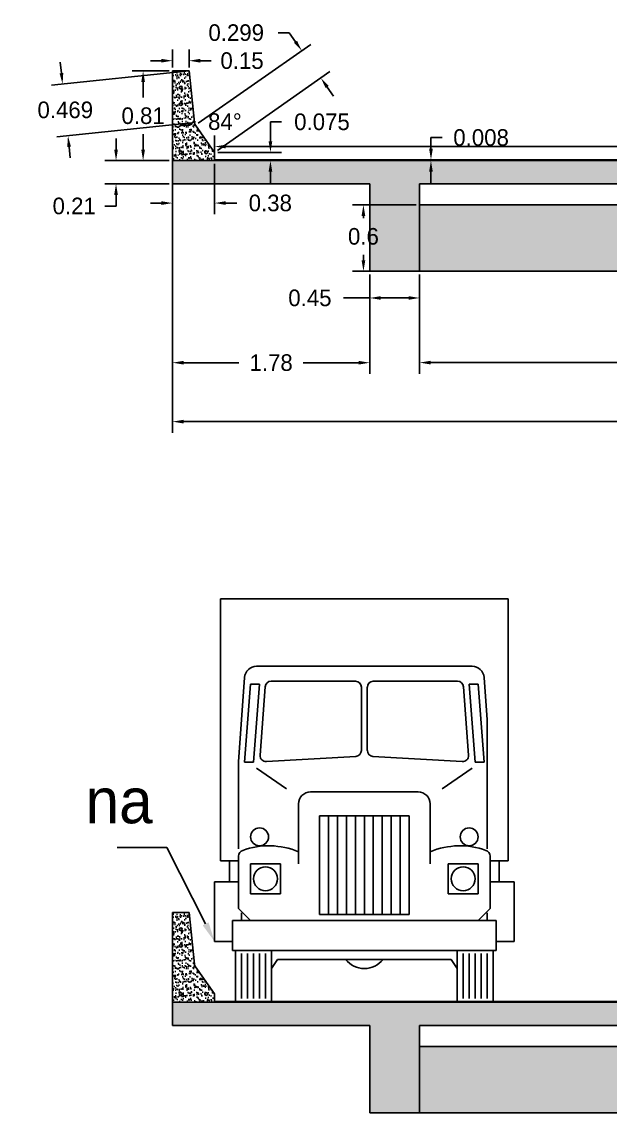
# Model space of a CAD drawing. Header units: metres. Extents: x 248.2 to 317, y 135.1 to 155.7.
# Drawn here: x 253.72 to 259.03, y 135.09 to 144.95 of the extents above; entities that cross this region are included whole.
import ezdxf
from ezdxf import colors
from ezdxf.entities.mleader import LeaderData, LeaderLine
from ezdxf.math import Vec2, Vec3

# ---------------------------------------------------------------- set-up
doc = ezdxf.new("R2010")
doc.units = ezdxf.units.M
doc.header["$LTSCALE"] = 0.001
for name, color, linetype in [('BARREIRA', 5, 'Continuous'), ('carro', 9, 'Continuous'), ('COTAS', 30, 'Continuous'), ('LONG. E TAB.', 3, 'Continuous'), ('P.F.L.', 1, 'Continuous'), ('PAVIMENTO', 250, 'Continuous'), ('Transversina', 205, 'Continuous')]:
    doc.layers.add(name, color=color, linetype=linetype)
doc.styles.add('Annotative', font='txt')
doc.dimstyles.new('Annotative', dxfattribs={"dimtxt": 0.15, "dimasz": 0.1, "dimexe": 0.1, "dimexo": 0.03, "dimgap": 0.09, "dimtad": 0, "dimtih": 1, "dimtoh": 1, "dimdec": 3, "dimzin": 0, "dimdsep": 46, "dimtxsty": 'Standard', "dimcen": 0.09, "dimadec": 0, "dimazin": 0, "dimtfac": 1, "dimtdec": 3, "dimtofl": 0, "dimtmove": 0, "dimatfit": 3, "dimfxl": 1, "dimtolj": 1, "dimtzin": 0, "dimarcsym": 1})
pattern_1 = [(50, (0, -7.6006), (0.18218467, -0.015939086), [0.01905, -0.20955]), (355, (0, -7.6006), (-0.03524342, 0.19105685), [0.01524, -0.16764058]), (100.451445, (0.01518, -7.60192), (0.14694125, 0.17511775), [0.01619001, -0.17809024]), (46.1842, (0, -7.5498), (0.27107904, -0.04204233), [0.028575, -0.314325]), (96.63556, (0.0226, -7.5533), (0.23740413, 0.24742612), [0.02428502, -0.2671356]), (351.18415, (0, -7.5498), (0.23740413, 0.24742612), [0.02285997, -0.25145973]), (21, (0.0254, -7.5625), (0.15161439, -0.1022652), [0.01905, -0.20955]), (326, (0.0254, -7.5625), (0.06180203, 0.18418797), [0.01524, -0.16764]), (71.451445, (0.03803, -7.57102), (0.21341642, 0.08192277), [0.01619001, -0.17808994]), (37.5, (0, -7.600596), (0.003088603, 0.084555039), [0, -0.165608, 0, -0.17018, 0, -0.168275]), (7.5, (0, -7.6006), (0.066819663, 0.100180575), [0, -0.097028, 0, -0.161798, 0, -0.064135]), (327.5, (-0.05664, -7.600596), (0.135590595, -0.005728744), [0, -0.0635, 0, -0.19812, 0, -0.26289]), (317.5, (-0.08204, -7.6006), (0.14812918, 0.02542649), [0, -0.08255, 0, -0.131572, 0, -0.18669])]

# ---------------------------------------------------------------- blocks, each defined once
blk = doc.blocks.new('*D7')
at = {"layer": 'COTAS', "color": 0, "lineweight": -2, "ltscale": 80, "transparency": 16777216}
for p, q in [((255.0806, 143.4558), (255.0806, 141.2388)), ((264.0806, 143.4458), (264.0806, 141.2388)), ((255.1806, 141.3388), (259.4406, 141.3388)), ((263.9806, 141.3388), (259.7206, 141.3388))]:
    blk.add_line(p, q, dxfattribs=at)
at = {"layer": 'COTAS', "color": 0, "ltscale": 80, "transparency": 16777216}
for points in [[(255.1806, 141.3554), (255.1806, 141.3221), (255.0806, 141.3388)], [(263.9806, 141.3554), (263.9806, 141.3221), (264.0806, 141.3388)]]:
    blk.add_solid(points, dxfattribs=at)
at = {"layer": 'Defpoints', "color": 0, "ltscale": 80, "transparency": 16777216}
for p in [(255.0806, 143.4858), (264.0806, 143.4758), (264.0806, 141.3388)]:
    blk.add_point(p, dxfattribs=at)
at = {"layer": 'COTAS', "color": 0, "ltscale": 80, "transparency": 16777216, "insert": (259.5806, 141.3388), "char_height": 0.15, "attachment_point": 5}
blk.add_mtext('\\A1;9', dxfattribs=at)
blk = doc.blocks.new('*D8')
at = {"layer": 'COTAS', "color": 0, "lineweight": -2, "ltscale": 80, "transparency": 16777216}
for p, q in [((257.3106, 142.6667), (257.3106, 141.772)), ((261.8506, 142.6659), (261.8506, 141.772)), ((257.4106, 141.872), (259.2656, 141.872)), ((261.7506, 141.872), (259.8956, 141.872))]:
    blk.add_line(p, q, dxfattribs=at)
at = {"layer": 'COTAS', "color": 0, "ltscale": 80, "transparency": 16777216}
for points in [[(257.4106, 141.8887), (257.4106, 141.8553), (257.3106, 141.872)], [(261.7506, 141.8887), (261.7506, 141.8553), (261.8506, 141.872)]]:
    blk.add_solid(points, dxfattribs=at)
at = {"layer": 'Defpoints', "color": 0, "ltscale": 80, "transparency": 16777216}
for p in [(257.3106, 142.6967), (261.8506, 142.6959), (261.8506, 141.872)]:
    blk.add_point(p, dxfattribs=at)
at = {"layer": 'COTAS', "color": 0, "ltscale": 80, "transparency": 16777216, "insert": (259.5806, 141.872), "char_height": 0.15, "attachment_point": 5}
blk.add_mtext('\\A1;4.54', dxfattribs=at)
blk = doc.blocks.new('*D9')
at = {"layer": 'COTAS', "color": 0, "lineweight": -2, "ltscale": 80, "transparency": 16777216}
for p, q in [((255.0806, 143.6658), (255.0806, 143.2128)), ((255.4606, 143.6658), (255.4606, 143.2128)), ((254.9806, 143.3128), (254.8806, 143.3128)), ((255.5606, 143.3128), (255.6606, 143.3128))]:
    blk.add_line(p, q, dxfattribs=at)
at = {"layer": 'COTAS', "color": 0, "ltscale": 80, "transparency": 16777216}
for points in [[(254.9806, 143.3295), (254.9806, 143.2961), (255.0806, 143.3128)], [(255.5606, 143.3295), (255.5606, 143.2961), (255.4606, 143.3128)]]:
    blk.add_solid(points, dxfattribs=at)
at = {"layer": 'Defpoints', "color": 0, "ltscale": 80, "transparency": 16777216}
for p in [(255.0806, 143.6958), (255.4606, 143.6958), (255.4606, 143.3128)]:
    blk.add_point(p, dxfattribs=at)
at = {"layer": 'COTAS', "color": 0, "ltscale": 80, "transparency": 16777216, "insert": (255.9631, 143.3128), "char_height": 0.15, "attachment_point": 5}
blk.add_mtext('\\A1;0.38', dxfattribs=at)
blk = doc.blocks.new('*D10')
at = {"layer": 'COTAS', "color": 0, "lineweight": -2, "ltscale": 80, "transparency": 16777216}
for p, q in [((255.4606, 143.7338), (255.4606, 143.923)), ((263.7006, 143.7338), (263.7006, 143.923)), ((255.5606, 143.823), (259.2656, 143.823)), ((263.6006, 143.823), (259.8956, 143.823))]:
    blk.add_line(p, q, dxfattribs=at)
at = {"layer": 'COTAS', "color": 0, "ltscale": 80, "transparency": 16777216}
for points in [[(255.5606, 143.8396), (255.5606, 143.8063), (255.4606, 143.823)], [(263.6006, 143.8396), (263.6006, 143.8063), (263.7006, 143.823)]]:
    blk.add_solid(points, dxfattribs=at)
at = {"layer": 'Defpoints', "color": 0, "ltscale": 80, "transparency": 16777216}
for p in [(263.7006, 143.823), (255.4606, 143.7038), (263.7006, 143.7038)]:
    blk.add_point(p, dxfattribs=at)
at = {"layer": 'COTAS', "color": 0, "ltscale": 80, "transparency": 16777216, "insert": (259.5806, 143.823), "char_height": 0.15, "attachment_point": 5}
blk.add_mtext('\\A1;8.24', dxfattribs=at)
blk = doc.blocks.new('*D11')
at = {"layer": 'COTAS', "color": 0, "lineweight": -2, "ltscale": 80, "transparency": 16777216}
for p, q in [((255.9644, 143.8708), (255.9644, 144.0458)), ((255.9644, 144.0458), (256.0644, 144.0458)), ((255.4906, 143.7708), (256.0644, 143.7708)), ((255.4906, 143.6958), (256.0644, 143.6958)), ((255.9644, 143.5958), (255.9644, 143.4958))]:
    blk.add_line(p, q, dxfattribs=at)
at = {"layer": 'COTAS', "color": 0, "ltscale": 80, "transparency": 16777216}
for points in [[(255.9478, 143.8708), (255.9811, 143.8708), (255.9644, 143.7708)], [(255.9478, 143.5958), (255.9811, 143.5958), (255.9644, 143.6958)]]:
    blk.add_solid(points, dxfattribs=at)
at = {"layer": 'Defpoints', "color": 0, "ltscale": 80, "transparency": 16777216}
for p in [(255.4606, 143.7708), (255.4606, 143.6958), (255.9644, 143.7708)]:
    blk.add_point(p, dxfattribs=at)
at = {"layer": 'COTAS', "color": 0, "ltscale": 80, "transparency": 16777216, "insert": (256.4294, 144.0458), "char_height": 0.15, "attachment_point": 5}
blk.add_mtext('\\A1;0.075', dxfattribs=at)
blk = doc.blocks.new('*D12')
at = {"layer": 'COTAS', "color": 0, "lineweight": -2, "ltscale": 80, "transparency": 16777216}
for p, q in [((255.0506, 144.5058), (254.7154, 144.5058)), ((254.8154, 144.4058), (254.8154, 144.2658)), ((254.8154, 143.7958), (254.8154, 143.9358)), ((255.0506, 143.6958), (254.7154, 143.6958))]:
    blk.add_line(p, q, dxfattribs=at)
at = {"layer": 'COTAS', "color": 0, "ltscale": 80, "transparency": 16777216}
for points in [[(254.7988, 144.4058), (254.8321, 144.4058), (254.8154, 144.5058)], [(254.7988, 143.7958), (254.8321, 143.7958), (254.8154, 143.6958)]]:
    blk.add_solid(points, dxfattribs=at)
at = {"layer": 'Defpoints', "color": 0, "ltscale": 80, "transparency": 16777216}
for p in [(255.0806, 144.5058), (254.8154, 143.6958), (255.0806, 143.6958)]:
    blk.add_point(p, dxfattribs=at)
at = {"layer": 'COTAS', "color": 0, "ltscale": 80, "transparency": 16777216, "insert": (254.8154, 144.1008), "char_height": 0.15, "attachment_point": 5}
blk.add_mtext('\\A1;0.81', dxfattribs=at)
blk = doc.blocks.new('*D13')
at = {"layer": 'COTAS', "color": 0, "lineweight": -2, "ltscale": 80, "transparency": 16777216}
for p, q in [((255.0806, 144.5358), (255.0806, 144.6983)), ((255.2306, 144.5358), (255.2306, 144.6983)), ((254.9806, 144.5983), (254.8806, 144.5983)), ((255.3306, 144.5983), (255.4306, 144.5983))]:
    blk.add_line(p, q, dxfattribs=at)
at = {"layer": 'COTAS', "color": 0, "ltscale": 80, "transparency": 16777216}
for points in [[(254.9806, 144.615), (254.9806, 144.5816), (255.0806, 144.5983)], [(255.3306, 144.615), (255.3306, 144.5816), (255.2306, 144.5983)]]:
    blk.add_solid(points, dxfattribs=at)
at = {"layer": 'Defpoints', "color": 0, "ltscale": 80, "transparency": 16777216}
for p in [(255.2306, 144.5983), (255.0806, 144.5058), (255.2306, 144.5058)]:
    blk.add_point(p, dxfattribs=at)
at = {"layer": 'COTAS', "color": 0, "ltscale": 80, "transparency": 16777216, "insert": (255.7081, 144.5983), "char_height": 0.15, "attachment_point": 5}
blk.add_mtext('\\A1;0.15', dxfattribs=at)
blk = doc.blocks.new('*D18')
at = {"layer": 'COTAS', "color": 0, "lineweight": -2, "ltscale": 80, "transparency": 16777216}
for p, q in [((256.8606, 142.6667), (256.8606, 142.3557)), ((257.3106, 142.6623), (257.3106, 142.3557)), ((256.8606, 142.4557), (256.6231, 142.4557)), ((257.2106, 142.4557), (256.9606, 142.4557))]:
    blk.add_line(p, q, dxfattribs=at)
at = {"layer": 'COTAS', "color": 0, "ltscale": 80, "transparency": 16777216}
for points in [[(256.9606, 142.4724), (256.9606, 142.4391), (256.8606, 142.4557)], [(257.2106, 142.4724), (257.2106, 142.4391), (257.3106, 142.4557)]]:
    blk.add_solid(points, dxfattribs=at)
at = {"layer": 'Defpoints', "color": 0, "ltscale": 80, "transparency": 16777216}
for p in [(256.8606, 142.6967), (257.3106, 142.6923), (256.8606, 142.4557)]:
    blk.add_point(p, dxfattribs=at)
at = {"layer": 'COTAS', "color": 0, "ltscale": 80, "transparency": 16777216, "insert": (256.3206, 142.4557), "char_height": 0.15, "attachment_point": 5}
blk.add_mtext('\\A1;0.45', dxfattribs=at)
blk = doc.blocks.new('*D20')
at = {"layer": 'COTAS', "color": 0, "lineweight": -2, "ltscale": 80, "transparency": 16777216}
for p, q in [((256.8606, 142.6667), (256.8606, 141.7711)), ((255.0806, 142.4458), (255.0806, 141.7711)), ((255.1806, 141.8711), (255.6806, 141.8711)), ((256.7606, 141.8711), (256.2606, 141.8711))]:
    blk.add_line(p, q, dxfattribs=at)
at = {"layer": 'COTAS', "color": 0, "ltscale": 80, "transparency": 16777216}
for points in [[(255.1806, 141.8878), (255.1806, 141.8544), (255.0806, 141.8711)], [(256.7606, 141.8878), (256.7606, 141.8544), (256.8606, 141.8711)]]:
    blk.add_solid(points, dxfattribs=at)
at = {"layer": 'Defpoints', "color": 0, "ltscale": 80, "transparency": 16777216}
for p in [(256.8606, 142.6967), (255.0806, 142.4758), (255.0806, 141.8711)]:
    blk.add_point(p, dxfattribs=at)
at = {"layer": 'COTAS', "color": 0, "ltscale": 80, "transparency": 16777216, "insert": (255.9706, 141.8711), "char_height": 0.15, "attachment_point": 5}
blk.add_mtext('\\A1;1.78', dxfattribs=at)
blk = doc.blocks.new('*D22')
at = {"layer": 'COTAS', "color": 0, "lineweight": -2, "ltscale": 80, "transparency": 16777216}
for p, q in [((256.133, 144.8511), (256.033, 144.8511)), ((256.1904, 144.7692), (256.133, 144.8511)), ((255.3136, 144.033), (256.3297, 144.7446)), ((255.4852, 143.788), (256.5012, 144.4997)), ((256.4767, 144.3604), (256.5341, 144.2785))]:
    blk.add_line(p, q, dxfattribs=at)
at = {"layer": 'COTAS', "color": 0, "ltscale": 80, "transparency": 16777216}
for points in [[(256.2041, 144.7787), (256.1768, 144.7596), (256.2478, 144.6873)], [(256.4903, 144.37), (256.463, 144.3509), (256.4193, 144.4423)]]:
    blk.add_solid(points, dxfattribs=at)
at = {"layer": 'Defpoints', "color": 0, "ltscale": 80, "transparency": 16777216}
for p in [(256.2478, 144.6873), (255.289, 144.0158), (255.4606, 143.7708)]:
    blk.add_point(p, dxfattribs=at)
at = {"layer": 'COTAS', "color": 0, "ltscale": 80, "transparency": 16777216, "insert": (255.6555, 144.8511), "char_height": 0.15, "attachment_point": 5}
blk.add_mtext('\\A1;0.299', dxfattribs=at)
blk = doc.blocks.new('*D24')
at = {"layer": 'COTAS', "color": 0, "lineweight": -2, "ltscale": 80, "transparency": 16777216}
for p, q in [((254.0781, 144.4863), (254.0678, 144.5858)), ((255.2007, 144.5027), (253.989, 144.3765)), ((255.2494, 144.036), (254.0376, 143.9097)), ((254.1475, 143.8206), (254.1578, 143.7212))]:
    blk.add_line(p, q, dxfattribs=at)
at = {"layer": 'COTAS', "color": 0, "ltscale": 80, "transparency": 16777216}
for points in [[(254.0947, 144.4881), (254.0615, 144.4846), (254.0885, 144.3869)], [(254.164, 143.8224), (254.1309, 143.8189), (254.1371, 143.9201)]]:
    blk.add_solid(points, dxfattribs=at)
at = {"layer": 'Defpoints', "color": 0, "ltscale": 80, "transparency": 16777216}
for p in [(255.2306, 144.5058), (255.2792, 144.0391), (254.1371, 143.9201)]:
    blk.add_point(p, dxfattribs=at)
at = {"layer": 'COTAS', "color": 0, "ltscale": 80, "transparency": 16777216, "insert": (254.1128, 144.1535), "char_height": 0.15, "attachment_point": 5}
blk.add_mtext('\\A1;0.469', dxfattribs=at)
blk = doc.blocks.new('*D26')
at = {"layer": 'COTAS', "color": 0, "lineweight": -2, "ltscale": 80, "transparency": 16777216}
for p, q in [((257.4131, 143.8038), (257.4131, 143.9038)), ((257.4131, 143.9038), (257.5131, 143.9038)), ((257.3831, 143.7038), (257.3131, 143.7038)), ((257.3831, 143.6958), (257.3131, 143.6958)), ((257.4131, 143.5958), (257.4131, 143.4958))]:
    blk.add_line(p, q, dxfattribs=at)
at = {"layer": 'COTAS', "color": 0, "ltscale": 80, "transparency": 16777216}
for points in [[(257.3964, 143.8038), (257.4297, 143.8038), (257.4131, 143.7038)], [(257.3964, 143.5958), (257.4297, 143.5958), (257.4131, 143.6958)]]:
    blk.add_solid(points, dxfattribs=at)
at = {"layer": 'Defpoints', "color": 0, "ltscale": 80, "transparency": 16777216}
for p in [(257.4131, 143.7038), (257.4131, 143.7038), (257.4131, 143.6958)]:
    blk.add_point(p, dxfattribs=at)
at = {"layer": 'COTAS', "color": 0, "ltscale": 80, "transparency": 16777216, "insert": (257.8656, 143.9038), "char_height": 0.15, "attachment_point": 5}
blk.add_mtext('\\A1;0.008', dxfattribs=at)
blk = doc.blocks.new('*D27')
at = {"layer": 'COTAS', "color": 0, "lineweight": -2, "ltscale": 80, "transparency": 16777216}
for p, q in [((257.2806, 143.2967), (256.7036, 143.2967)), ((256.8036, 143.1967), (256.8036, 143.1763)), ((256.8036, 142.7967), (256.8036, 142.8463)), ((257.2806, 142.6967), (256.7036, 142.6967))]:
    blk.add_line(p, q, dxfattribs=at)
at = {"layer": 'COTAS', "color": 0, "ltscale": 80, "transparency": 16777216}
for points in [[(256.7869, 143.1967), (256.8203, 143.1967), (256.8036, 143.2967)], [(256.7869, 142.7967), (256.8203, 142.7967), (256.8036, 142.6967)]]:
    blk.add_solid(points, dxfattribs=at)
at = {"layer": 'Defpoints', "color": 0, "ltscale": 80, "transparency": 16777216}
for p in [(257.3106, 143.2967), (256.8036, 142.6967), (257.3106, 142.6967)]:
    blk.add_point(p, dxfattribs=at)
at = {"layer": 'COTAS', "color": 0, "ltscale": 80, "transparency": 16777216, "insert": (256.8036, 143.0113), "char_height": 0.15, "attachment_point": 5}
blk.add_mtext('\\A1;0.6', dxfattribs=at)
blk = doc.blocks.new('*D28')
at = {"layer": 'COTAS', "color": 0, "lineweight": -2, "ltscale": 80, "transparency": 16777216}
for p, q in [((255.2389, 144.0158), (255.1502, 144.0158)), ((255.2834, 144.0471), (255.2884, 144.0471))]:
    blk.add_line(p, q, dxfattribs=at)
for start, end in [(105.07804, 170.86882), (86.81569, 95.94686)]:
    blk.add_arc((255.2816, 144.0158), 0.0314, start, end, dxfattribs=at)
at = {"layer": 'COTAS', "color": 0, "ltscale": 80, "transparency": 16777216}
for points in [[(255.2515, 144.0207), (255.2498, 144.0208), (255.2502, 144.0158)], [(255.2733, 144.0469), (255.2736, 144.0453), (255.2784, 144.047)]]:
    blk.add_solid(points, dxfattribs=at)
at = {"layer": 'Defpoints', "color": 0, "ltscale": 80, "transparency": 16777216}
for p in [(255.2306, 144.5058), (255.2539, 144.0305), (255.2689, 144.0158), (255.2792, 144.0391), (255.289, 144.0158)]:
    blk.add_point(p, dxfattribs=at)
at = {"layer": 'COTAS', "color": 0, "ltscale": 80, "transparency": 16777216, "insert": (255.5534, 144.0471), "char_height": 0.15, "attachment_point": 5}
blk.add_mtext('\\A1;84°', dxfattribs=at)
blk = doc.blocks.new('*D33')
at = {"layer": 'COTAS', "color": 0, "lineweight": -2, "ltscale": 80, "transparency": 16777216}
for p, q in [((254.5709, 143.7958), (254.5709, 143.8958)), ((255.0506, 143.6958), (254.4709, 143.6958)), ((255.0506, 143.4858), (254.4709, 143.4858)), ((254.5709, 143.3858), (254.5709, 143.2858)), ((254.5709, 143.2858), (254.4709, 143.2858))]:
    blk.add_line(p, q, dxfattribs=at)
at = {"layer": 'COTAS', "color": 0, "ltscale": 80, "transparency": 16777216}
for points in [[(254.5543, 143.7958), (254.5876, 143.7958), (254.5709, 143.6958)], [(254.5543, 143.3858), (254.5876, 143.3858), (254.5709, 143.4858)]]:
    blk.add_solid(points, dxfattribs=at)
at = {"layer": 'Defpoints', "color": 0, "ltscale": 80, "transparency": 16777216}
for p in [(255.0806, 143.6958), (254.5709, 143.4858), (255.0806, 143.4858)]:
    blk.add_point(p, dxfattribs=at)
at = {"layer": 'COTAS', "color": 0, "ltscale": 80, "transparency": 16777216, "insert": (254.1934, 143.2858), "char_height": 0.15, "attachment_point": 5}
blk.add_mtext('\\A1;0.21', dxfattribs=at)

msp = doc.modelspace()

# ---------------------------------------------------------------- hatches: boundary and pattern name
at = {"layer": 'Defpoints', "ltscale": 80}
h = msp.add_hatch(dxfattribs=at)
h.set_pattern_fill('AR-SAND', color=5, scale=0.001)
edge = h.paths.add_edge_path()
edge.add_spline(control_points=[(255.289, 144.0158), (255.2842, 144.0227), (255.2801, 144.0307), (255.2792, 144.0391)], knot_values=[0, 0, 0, 0, 0.025312, 0.025312, 0.025312, 0.025312], degree=3, periodic=0)
edge.add_line((255.2792, 144.0391), (255.2306, 144.5058))
edge.add_line((255.2306, 144.5058), (255.0806, 144.5058))
edge.add_line((255.0806, 144.5058), (255.0806, 144.3558))
edge.add_line((255.0806, 144.3558), (255.0806, 143.6958))
edge.add_line((255.0806, 143.6958), (255.1556, 143.6958))
edge.add_line((255.1556, 143.6958), (255.4606, 143.6958))
edge.add_line((255.4606, 143.6958), (255.4606, 143.7038))
edge.add_line((255.4606, 143.7038), (255.4606, 143.7708))
edge.add_line((255.4606, 143.7708), (255.289, 144.0158))
h.paths.add_polyline_path([(255.1681, 143.7708, -1), (255.1431, 143.7708, -1)], flags=16)
h.paths.add_polyline_path([(255.3981, 143.7708, -1), (255.3731, 143.7708, -1)], flags=16)
h.paths.add_polyline_path([(255.1431, 144.2058, -1), (255.1681, 144.2058, -1)], flags=16)
h.paths.add_polyline_path([(255.1431, 144.3558, -1), (255.1681, 144.3558, -1)], flags=16)
h = msp.add_hatch(dxfattribs=at)
h.set_pattern_fill('AR-CONC', color=3, scale=0.001)
h.paths.add_polyline_path([(264.0806, 143.6958), (264.0056, 143.6958), (263.7006, 143.6958), (255.0806, 143.6958), (255.0806, 143.4858), (256.8606, 143.4858), (256.8606, 142.6958), (256.8621, 142.6967), (257.3106, 142.6945), (257.3106, 143.4847), (261.8506, 143.4869), (261.8506, 142.6959), (262.3006, 142.6958), (262.3006, 143.4858), (264.0806, 143.4858)])
at = {"layer": 'Defpoints', "ltscale": 80, "true_color": 0x000000}
h = msp.add_hatch(color=18, dxfattribs=at)
h.dxf.hatch_style = 1
h.paths.add_polyline_path([(263.7006, 143.7038), (255.4606, 143.7038), (255.4606, 143.6958), (263.7006, 143.6958)])
at = {"layer": 'Defpoints', "ltscale": 80}
h = msp.add_hatch(dxfattribs=at)
h.set_pattern_fill('AR-SAND', color=5, scale=0.001)
h.set_pattern_definition([(37.5, (0, -7.600596), (-0.0016000313, 0.048941324), [0, -0.038608, 0, -0.04318, 0, -0.041275]), (7.5, (0, -7.600596), (0.044952328, 0.07168251), [0, -0.020828, 0, -0.034798, 0, -0.013335]), (327.5, (-0.03124, -7.600596), (0.079099237, 0.0001437185), [0, -0.0127, 0, -0.04572, 0, -0.05969]), (317.5, (-0.03124, -7.600596), (0.076355645, 0.022292932), [0, -0.00635, 0, -0.029972, 0, -0.03429])])
edge = h.paths.add_edge_path()
edge.add_spline(control_points=[(255.289, 136.4152), (255.2842, 136.4221), (255.2801, 136.4301), (255.2792, 136.4385)], knot_values=[0, 0, 0, 0, 0.025312, 0.025312, 0.025312, 0.025312], degree=3, periodic=0)
edge.add_line((255.2792, 136.4385), (255.2306, 136.9052))
edge.add_line((255.2306, 136.9052), (255.0806, 136.9052))
edge.add_line((255.0806, 136.9052), (255.0806, 136.7552))
edge.add_line((255.0806, 136.7552), (255.0806, 136.0952))
edge.add_line((255.0806, 136.0952), (255.1556, 136.0952))
edge.add_line((255.1556, 136.0952), (255.4606, 136.0952))
edge.add_line((255.4606, 136.0952), (255.4606, 136.1032))
edge.add_line((255.4606, 136.1032), (255.4606, 136.1702))
edge.add_line((255.4606, 136.1702), (255.289, 136.4152))
h.paths.add_polyline_path([(255.1681, 136.1702, -1), (255.1431, 136.1702, -1)], flags=16)
h.paths.add_polyline_path([(255.3981, 136.1702, -1), (255.3731, 136.1702, -1)], flags=16)
h.paths.add_polyline_path([(255.1431, 136.6052, -1), (255.1681, 136.6052, -1)], flags=16)
h.paths.add_polyline_path([(255.1431, 136.7552, -1), (255.1681, 136.7552, -1)], flags=16)
h = msp.add_hatch(dxfattribs=at)
h.set_pattern_fill('AR-CONC', color=3, scale=0.001)
h.set_pattern_definition(pattern_1)
h.paths.add_polyline_path([(264.0806, 136.0952), (264.0056, 136.0952), (263.7006, 136.0952), (255.0806, 136.0952), (255.0806, 135.8852), (256.8606, 135.8852), (256.8606, 135.0952), (256.8621, 135.0961), (257.3106, 135.0939), (257.3106, 135.8841), (261.8506, 135.8863), (261.8506, 135.0953), (262.3006, 135.0952), (262.3006, 135.8852), (264.0806, 135.8852)])
at = {"layer": 'Defpoints', "ltscale": 80, "true_color": 0x000000}
h = msp.add_hatch(color=18, dxfattribs=at)
h.dxf.hatch_style = 1
h.paths.add_polyline_path([(263.7006, 136.1032), (255.4606, 136.1032), (255.4606, 136.0952), (263.7006, 136.0952)])
at = {"layer": 'Transversina', "ltscale": 80, "true_color": 0xa953a0}
h = msp.add_hatch(dxfattribs=at)
h.set_pattern_fill('AR-CONC', color=215, scale=0.001)
h.paths.add_polyline_path([(261.8506, 142.6959), (261.8506, 143.2958), (257.3106, 143.2967), (257.3106, 142.6968)])
h = msp.add_hatch(dxfattribs=at)
h.set_pattern_fill('AR-CONC', color=215, scale=0.001)
h.set_pattern_definition(pattern_1)
h.paths.add_polyline_path([(261.8506, 135.0953), (261.8506, 135.6952), (257.3106, 135.6961), (257.3106, 135.0962)])

# ---------------------------------------------------------------- linework, layer by layer
at = {"layer": 'BARREIRA', "color": 5, "ltscale": 80}
for points in [[(255.2792, 144.0391, 0.123175), (255.289, 144.0158), (255.4606, 143.7708), (255.4606, 143.6958), (255.0806, 143.6958), (255.0806, 144.5058), (255.2306, 144.5058), (255.2792, 144.0391)], [(255.2792, 136.4385, 0.123175), (255.289, 136.4152), (255.4606, 136.1702), (255.4606, 136.0952), (255.0806, 136.0952), (255.0806, 136.9052), (255.2306, 136.9052), (255.2792, 136.4385)]]:
    msp.add_lwpolyline(points, format="xyb", dxfattribs=at)
for centre in [(255.1556, 144.3558), (255.1556, 144.2058), (255.1556, 143.7708), (255.3856, 143.7708), (255.1556, 136.7552), (255.1556, 136.6052), (255.1556, 136.1702), (255.3856, 136.1702)]:
    msp.add_circle(centre, 0.0125, dxfattribs=at)
at = {"layer": 'carro', "color": 18, "true_color": 0x000000}
for p, q in [((255.5146, 139.7384), (258.109, 139.7384)), ((255.5146, 137.3732), (255.5146, 139.7384)), ((258.109, 139.7384), (258.109, 137.3732)), ((255.8391, 139.1298), (257.7846, 139.1298)), ((255.6768, 138.2669), (255.7312, 139.0294)), ((255.7308, 138.265), (255.7849, 138.9676)), ((255.866, 138.9676), (255.7849, 138.9676)), ((255.8119, 138.265), (255.866, 138.9676)), ((255.9702, 138.9947), (256.7307, 138.9947)), ((257.6534, 138.9947), (256.8929, 138.9947)), ((257.7577, 138.9676), (257.8388, 138.9676)), ((257.8117, 138.265), (257.7577, 138.9676)), ((257.8928, 138.265), (257.8388, 138.9676)), ((257.9198, 138.6453), (257.8924, 139.0294)), ((255.8705, 138.3266), (255.9163, 138.9446)), ((256.7848, 138.9406), (256.7848, 138.37)), ((256.8388, 138.9406), (256.8388, 138.37)), ((257.7531, 138.3266), (257.7073, 138.9446)), ((257.9198, 137.4813), (257.9198, 138.6453)), ((256.7339, 138.316), (255.9276, 138.2686)), ((256.8897, 138.316), (257.696, 138.2686)), ((255.6768, 137.4813), (255.6768, 138.2669)), ((255.8119, 138.265), (255.7308, 138.265)), ((256.1092, 138.0218), (255.8389, 138.2109)), ((257.5145, 138.0218), (257.7847, 138.2109)), ((257.8117, 138.265), (257.8928, 138.265)), ((256.3254, 137.9947), (256.8118, 137.9947)), ((257.2983, 137.9947), (256.8118, 137.9947)), ((256.2173, 137.3461), (256.2173, 137.8866)), ((257.4064, 137.3461), (257.4064, 137.8866)), ((257.2172, 137.7785), (256.4064, 137.7785)), ((256.4064, 137.7785), (256.4064, 136.8867)), ((256.4875, 137.7785), (256.4875, 136.8867)), ((256.5686, 137.7785), (256.5686, 136.8867)), ((256.6497, 137.7785), (256.6497, 136.8867)), ((256.7307, 137.7785), (256.7307, 136.8867)), ((256.8118, 137.7785), (256.8118, 136.8867)), ((256.8929, 137.7785), (256.8929, 136.8867)), ((256.974, 137.7785), (256.974, 136.8867)), ((257.055, 137.7785), (257.055, 136.8867)), ((257.1361, 137.7785), (257.1361, 136.8867)), ((257.2172, 137.7785), (257.2172, 136.8867)), ((255.6768, 137.4159), (255.6768, 136.9408)), ((257.9469, 137.4159), (257.9469, 136.9408)), ((255.5146, 137.3732), (255.6768, 137.3732)), ((255.5957, 137.3732), (255.5957, 137.184)), ((255.7849, 137.3461), (256.0551, 137.3461)), ((255.7849, 137.3461), (255.7849, 137.0759)), ((256.0551, 137.0759), (256.0551, 137.3461)), ((257.5685, 137.0759), (257.5685, 137.3461)), ((257.8388, 137.3461), (257.5685, 137.3461)), ((257.8388, 137.3461), (257.8388, 137.0759)), ((258.109, 137.3732), (257.9469, 137.3732)), ((258.0279, 137.3732), (258.0279, 137.184)), ((255.4606, 137.184), (255.6768, 137.184)), ((255.4606, 136.6435), (255.4606, 137.184)), ((258.1631, 137.184), (257.9469, 137.184)), ((258.1631, 136.6435), (258.1631, 137.184)), ((255.7849, 137.0759), (256.0551, 137.0759)), ((257.8388, 137.0759), (257.5685, 137.0759)), ((255.7849, 136.8327), (255.6768, 136.9408)), ((255.7038, 136.8327), (255.7038, 136.9019)), ((257.8388, 136.8327), (257.9469, 136.9408)), ((257.9198, 136.8327), (257.9198, 136.9019)), ((256.8118, 136.8327), (255.6227, 136.8327)), ((255.6227, 136.8327), (255.6227, 136.5624)), ((257.2172, 136.8867), (256.4064, 136.8867)), ((256.8118, 136.8327), (258.0009, 136.8327)), ((258.0009, 136.8327), (258.0009, 136.5624)), ((255.4606, 136.6435), (255.6227, 136.6435)), ((258.1631, 136.6435), (258.0009, 136.6435)), ((258.109, 136.6435), (258.0009, 136.6435)), ((255.6227, 136.5624), (256.8118, 136.5624)), ((255.6494, 136.5624), (255.6494, 136.103)), ((255.7038, 136.5354), (255.7038, 136.13)), ((255.7579, 136.5354), (255.7579, 136.13)), ((255.8119, 136.5354), (255.8119, 136.13)), ((255.866, 136.5354), (255.866, 136.13)), ((255.92, 136.5354), (255.92, 136.13)), ((255.9741, 136.103), (255.9741, 136.5624)), ((258.0009, 136.5624), (256.8118, 136.5624)), ((257.703, 136.5345), (257.703, 136.1291)), ((257.7574, 136.5345), (257.7574, 136.1291)), ((257.8119, 136.5345), (257.8119, 136.1291)), ((257.866, 136.5345), (257.866, 136.1291)), ((257.92, 136.5345), (257.92, 136.1291)), ((255.9741, 136.4003), (256.0281, 136.4814)), ((256.0281, 136.4814), (257.5955, 136.4814)), ((257.6496, 136.4003), (257.5955, 136.4814))]:
    msp.add_line(p, q, dxfattribs=at)
at = {"layer": 'carro', "color": 18, "ltscale": 80, "true_color": 0x000000}
for p, q in [((257.6496, 136.103), (257.6496, 136.5624)), ((257.9742, 136.103), (257.9742, 136.5624)), ((255.9741, 136.103), (255.6494, 136.103)), ((257.6496, 136.103), (257.9742, 136.103))]:
    msp.add_line(p, q, dxfattribs=at)
at = {"layer": 'carro', "color": 18, "true_color": 0x000000}
for centre, radius in [((255.866, 137.5894), 0.0811), ((257.7577, 137.5894), 0.0811), ((255.92, 137.211), 0.1081), ((257.7036, 137.211), 0.1081)]:
    msp.add_circle(centre, radius, dxfattribs=at)
for centre, radius, start, end in [((255.8391, 139.0217), 0.1081, 90, 175.91438), ((257.7846, 139.0217), 0.1081, 4.08562, 90), ((255.9702, 138.9406), 0.054, 90, 175.76361), ((256.7307, 138.9406), 0.054, 0, 90), ((256.8929, 138.9406), 0.054, 90, 180), ((257.6534, 138.9406), 0.054, 4.23639, 90), ((255.9244, 138.3226), 0.054, 175.76361, 273.36646), ((256.7307, 138.37), 0.054, 273.36646, 0), ((256.8929, 138.37), 0.054, 180, 266.63354), ((257.6992, 138.3226), 0.054, 266.63354, 4.23639), ((256.3254, 137.8866), 0.1081, 90, 180), ((257.2983, 137.8866), 0.1081, 0, 90), ((255.949, 136.8171), 0.6914, 67.16365, 109.85324), ((257.6747, 136.8171), 0.6914, 70.14676, 112.83635), ((255.7308, 137.4159), 0.054, 107.96949, 180), ((257.8928, 137.4159), 0.054, 0, 72.03051), ((256.8118, 136.6165), 0.2162, 218.68219, 321.31781)]:
    msp.add_arc(centre, radius, start, end, dxfattribs=at)
at = {"layer": 'COTAS', "ltscale": 80}
for p, q in [((255.289, 144.0158), (255.2689, 144.0158)), ((255.289, 136.4152), (255.2689, 136.4152))]:
    msp.add_line(p, q, dxfattribs=at)
at = {"layer": 'Defpoints', "color": 5, "ltscale": 80}
for p, q in [((255.0806, 143.6958), (255.0806, 144.5058)), ((255.0806, 144.5058), (255.2306, 144.5058)), ((255.0806, 144.5058), (255.0806, 144.3558)), ((255.2306, 144.5058), (255.2792, 144.0391)), ((255.289, 144.0158), (255.4606, 143.7708)), ((255.0806, 143.6958), (255.4606, 143.6958)), ((255.0806, 143.6958), (255.1556, 143.6958)), ((255.4606, 143.6958), (255.3856, 143.6958)), ((255.4606, 143.6958), (255.4606, 143.7708)), ((255.4606, 143.6958), (255.4606, 143.7038)), ((255.0806, 136.0952), (255.0806, 136.9052)), ((255.0806, 136.9052), (255.2306, 136.9052)), ((255.0806, 136.9052), (255.0806, 136.7552)), ((255.2306, 136.9052), (255.2792, 136.4385)), ((255.289, 136.4152), (255.4606, 136.1702)), ((255.4606, 136.0952), (255.4606, 136.1702)), ((255.0806, 136.0952), (255.4606, 136.0952)), ((255.0806, 136.0952), (255.1556, 136.0952)), ((255.4606, 136.0952), (255.3856, 136.0952)), ((255.4606, 136.0952), (255.4606, 136.1032))]:
    msp.add_line(p, q, dxfattribs=at)
at = {"layer": 'Defpoints', "ltscale": 80}
for p, q in [((255.0806, 143.6958), (264.0806, 143.6958)), ((255.4606, 143.7038), (263.7006, 143.7038)), ((255.0806, 136.0952), (264.0806, 136.0952)), ((255.4606, 136.1032), (263.7006, 136.1032))]:
    msp.add_line(p, q, dxfattribs=at)
at = {"layer": 'Defpoints', "color": 5}
for points in [[(255.2792, 144.0391), (255.2801, 144.0307), (255.2842, 144.0227), (255.289, 144.0158)], [(255.2792, 136.4385), (255.2801, 136.4301), (255.2842, 136.4221), (255.289, 136.4152)]]:
    msp.add_open_spline(points, degree=3, dxfattribs=at)
at = {"layer": 'LONG. E TAB.', "color": 3, "ltscale": 80}
for p, q in [((255.0806, 143.4858), (255.0806, 143.6958)), ((255.0806, 143.4858), (256.8606, 143.4858)), ((256.8606, 143.4858), (256.8606, 142.6967)), ((257.3106, 142.6967), (257.3106, 143.4858)), ((257.3106, 143.4858), (261.8506, 143.4858)), ((256.8606, 142.6967), (257.3106, 142.6967)), ((255.0806, 135.8852), (255.0806, 136.0952)), ((255.0806, 135.8852), (256.8606, 135.8852)), ((256.8606, 135.8852), (256.8606, 135.0961)), ((257.3106, 135.8852), (261.8506, 135.8852)), ((257.3106, 135.0961), (257.3106, 135.8852)), ((256.8606, 135.0961), (257.3106, 135.0961))]:
    msp.add_line(p, q, dxfattribs=at)
at = {"layer": 'PAVIMENTO', "color": 18, "ltscale": 80, "true_color": 0x000000}
for points in [[(255.4606, 143.7038), (263.7006, 143.7038), (263.7006, 143.6958), (255.4606, 143.6958)], [(255.4606, 136.1032), (263.7006, 136.1032), (263.7006, 136.0952), (255.4606, 136.0952)]]:
    msp.add_lwpolyline(points, close=True, dxfattribs=at)
at = {"layer": 'Transversina', "ltscale": 80}
for p, q in [((257.3106, 143.2967), (261.8506, 143.2958)), ((257.3106, 142.6967), (257.3106, 143.2967)), ((261.8506, 142.6959), (257.3106, 142.6967)), ((257.3106, 135.0961), (257.3106, 135.6961)), ((257.3106, 135.6961), (261.8506, 135.6952)), ((261.8506, 135.0953), (257.3106, 135.0961))]:
    msp.add_line(p, q, dxfattribs=at)

# ---------------------------------------------------------------- texts
at = {"layer": 'P.F.L.', "insert": (248.2044, 138.1194), "char_height": 0.407465, "width": 6.677315, "attachment_point": 1, "style": 'Annotative'}
msp.add_mtext('\\pxqj;Veículo encostado na barreira', dxfattribs=at)

# ---------------------------------------------------------------- dimensions: what is measured, and where the dimension line sits
at = {"layer": 'COTAS', "ltscale": 80}
for p1, p2, distance, picture, middle in [((255.4606, 143.7708), (255.289, 144.0158), -1.1705, '*D22', (255.6555, 144.8511)), ((255.2306, 144.5058), (255.2792, 144.0391), -1.1483, '*D24', (254.1128, 144.1535))]:
    dim = msp.add_aligned_dim(p1=p1, p2=p2, distance=distance, dimstyle='Annotative', dxfattribs=at)
    dim.commit()
    dim.dimension.update_dxf_attribs({"geometry": picture, "text_midpoint": middle})
for base, p1, p2, picture, middle in [((255.2306, 144.5983), (255.0806, 144.5058), (255.2306, 144.5058), '*D13', (255.7081, 144.5983)), ((255.4606, 143.3128), (255.0806, 143.6958), (255.4606, 143.6958), '*D9', (255.9631, 143.3128)), ((255.0806, 141.8711), (256.8606, 142.6967), (255.0806, 142.4758), '*D20', (255.9706, 141.8711)), ((261.8506, 141.872), (257.3106, 142.6967), (261.8506, 142.6959), '*D8', (259.5806, 141.872))]:
    dim = msp.add_linear_dim(base=base, p1=p1, p2=p2, dimstyle='Annotative', override={"dimdec": 2}, dxfattribs=at)
    dim.commit()
    dim.dimension.update_dxf_attribs({"geometry": picture, "text_midpoint": middle})
for base, p1, p2, picture, middle in [((254.8154, 143.6958), (255.0806, 144.5058), (255.0806, 143.6958), '*D12', (254.8154, 144.1008)), ((254.5709, 143.4858), (255.0806, 143.6958), (255.0806, 143.4858), '*D33', (254.1934, 143.2858))]:
    dim = msp.add_linear_dim(base=base, p1=p1, p2=p2, angle=90, dimstyle='Annotative', override={"dimdec": 2}, dxfattribs=at)
    dim.commit()
    dim.dimension.update_dxf_attribs({"geometry": picture, "text_midpoint": middle})
dim = msp.add_angular_dim_2l(base=(255.2539, 144.0305), line1=((255.2306, 144.5058), (255.2792, 144.0391)), line2=((255.289, 144.0158), (255.2689, 144.0158)), dimstyle='Annotative', override={"dimscale": 0, "dimasz": 0.005}, dxfattribs=at)
dim.commit()
dim.dimension.update_dxf_attribs({"geometry": '*D28', "text_midpoint": (255.5534, 144.0471)})
dim = msp.add_linear_dim(base=(255.9644, 143.7708), p1=(255.4606, 143.6958), p2=(255.4606, 143.7708), angle=90, dimstyle='Annotative', dxfattribs=at)
dim.commit()
dim.dimension.update_dxf_attribs({"geometry": '*D11', "text_midpoint": (256.4294, 144.0458), "dimtype": 160})
dim = msp.add_linear_dim(base=(257.4131, 143.7038), p1=(257.4131, 143.6958), p2=(257.4131, 143.7038), angle=270, dimstyle='Annotative', dxfattribs=at)
dim.commit()
dim.dimension.update_dxf_attribs({"geometry": '*D26', "text_midpoint": (257.8656, 143.9038)})
for base, p1, p2, override, picture, middle in [((263.7006, 143.823), (255.4606, 143.7038), (263.7006, 143.7038), {"dimdec": 2}, '*D10', (259.5806, 143.823)), ((264.0806, 141.3388), (255.0806, 143.4858), (264.0806, 143.4758), {"dimdec": 0}, '*D7', (259.5806, 141.3388)), ((256.8606, 142.4557), (257.3106, 142.6923), (256.8606, 142.6967), {"dimdec": 2}, '*D18', (256.3206, 142.4557))]:
    dim = msp.add_linear_dim(base=base, p1=p1, p2=p2, dimstyle='Annotative', override=override, dxfattribs=at)
    dim.commit()
    dim.dimension.update_dxf_attribs({"geometry": picture, "text_midpoint": middle, "dimtype": 160})
dim = msp.add_linear_dim(base=(256.8036, 142.6967), p1=(257.3106, 143.2967), p2=(257.3106, 142.6967), angle=90, dimstyle='Annotative', override={"dimdec": 1}, dxfattribs=at)
dim.commit()
dim.dimension.update_dxf_attribs({"geometry": '*D27', "text_midpoint": (256.8036, 143.0113), "dimtype": 160})

# ---------------------------------------------------------------- leaders
at = {"layer": 'carro', "color": 1, "ltscale": 80}
ml = msp.add_multileader_mtext('Standard', dxfattribs=at)
ml.set_content('', color=1)
ml.set_leader_properties()
ml.build(insert=Vec2(0, 0))
ml.multileader.update_dxf_attribs({"text_right_attachment_type": 6, "dogleg_length": 0.36, "arrow_head_size": 0.18})
ctx = ml.context
ctx.base_point, ctx.char_height, ctx.arrow_head_size, ctx.landing_gap_size, ctx.plane_origin = Vec3(254.49, 137.5838), 0.18, 0.18, 0.09, Vec3(255.4606, 136.6435)
ctx.right_attachment, ctx.text_align_type = 6, 2
notes = []
notes.append((ctx, [(0, (1, 1, 0), (255.03, 137.4938), (-1, 0), 0.36, [(0, [(255.4606, 136.6435)], 0, [])])]))
ctx.mtext.insert, ctx.mtext.alignment, ctx.mtext.flow_direction = Vec3(254.58, 137.6738), 3, 5
for ctx, leaders in notes:
    for number, flags, end, landing, length, lines in leaders:
        leader = LeaderData()
        leader.index, (leader.has_last_leader_line, leader.has_dogleg_vector, leader.attachment_direction) = number, flags
        leader.last_leader_point, leader.dogleg_vector, leader.dogleg_length = Vec3(end), Vec3(landing), length
        for number, points, colour, breaks in lines:
            line = LeaderLine()
            line.index, line.vertices, line.color, line.breaks = number, Vec3.list(points), colors.encode_raw_color(colour), breaks
            leader.lines.append(line)
        ctx.leaders.append(leader)

doc.saveas('drawing.dxf')
